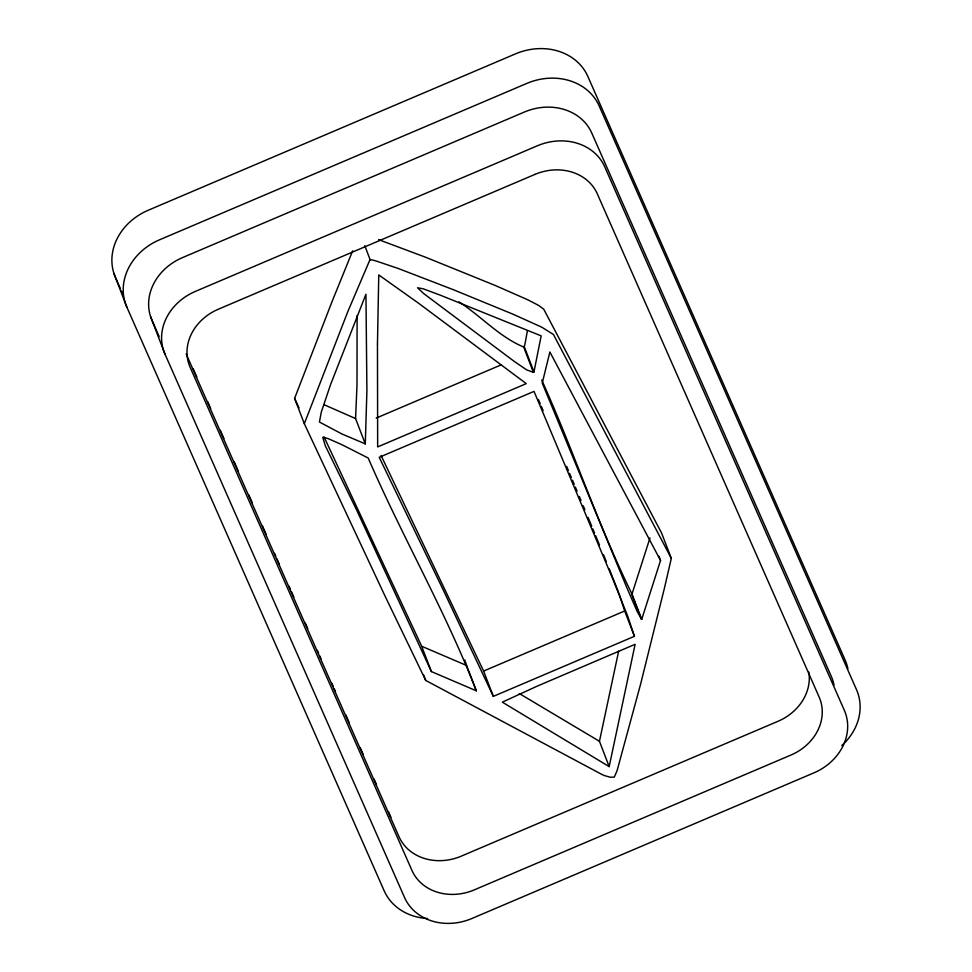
<?xml version="1.0" encoding="UTF-8"?>
<svg xmlns="http://www.w3.org/2000/svg" width="972" height="972" viewBox="0 0 972 972"><rect width="100%" height="100%" fill="white"/><g stroke="black" fill="none" stroke-linecap="round" stroke-linejoin="round"><path stroke-width="1.46" d="M527.359 330.93L524.795 345.121L523.689 347.004C499.669 337.163 480.836 315.961 458.966 301.83M618.642 651.167L599.457 741.296L609.177 766.616L502.33 702.161L536.848 686.305L635.117 644.302L609.177 766.616M378.618 239.647L425.772 257.313L494.882 285.331L527.76 299.777L538.537 305.366L543.713 309.157L661.592 533.045L671.312 558.365L664.641 587.282L640.56 684.324L617.135 770.48L614.316 777.126L610.319 777.236L604.596 775.632A38.418 33.036 -21 0 1 601.547 774.271L425.736 680.436L384.973 595.945L304.321 423.719L294.601 398.399L332.157 301.308L352.678 250.812M649.976 537.941L631.994 594.05L641.714 619.371L660.535 560.48L658.919 556.251M304.321 423.719L347.927 311.344L369.664 260.435L370.988 259.718L375.119 260.666L398.241 268.491L453.183 289.632L512.827 314.126L541.756 327.175L553.433 334.477L671.312 558.365M365.29 443.876L366.906 390.659L365.946 294.249L330.614 384.475L321.331 411.994L319.423 422.018L341.78 433.901L365.29 443.876L355.57 418.555L357.003 384.948L357.089 315.608M533.956 371.936L541.173 335.875L440.17 295.124L423.27 288.818L417.571 287.785L423.877 293.714L514.103 361.292L526.617 369.858L533.409 372.325L533.956 371.936L524.236 346.615M376.2 418.082L501.418 364.755M493.326 696.377L443.171 589.822L379.214 457.314L534.029 391.388L612.737 578.875L627.596 615.871L634.424 636.308L493.326 696.377L483.606 671.069L624.704 610.987L619.055 593.685M355.57 418.555L324.551 404.923M541.708 380.052C573.516 450.303 597.999 524.965 631.994 594.05M660.535 560.48L549.885 351.998L542.242 383.09L626.612 587.137L637.195 611.51L641.714 619.371M324.004 436.817L421.678 646.259L466.596 665.48L476.304 690.8L431.398 671.579L356.858 510.494L325.328 445.808L322.753 437.327L327.941 438.53L340.297 443.973A343.821 295.646 -21 0 1 346.761 447.156L368.206 458.019C402.043 536.459 445.468 611.072 476.304 690.8M599.457 741.296L519.303 693.546M381.06 455.479L483.606 671.069M294.601 398.399L299.06 407.961M193.197 368.777L196.818 376.978M207.668 401.594L210.681 408.434M220.328 430.304L223.937 438.518M234.191 461.761L238.407 471.335M248.662 494.578L252.283 502.791M262.525 526.034L266.146 534.236M274.578 553.384L275.793 556.118M276.996 558.851L279.401 564.319M289.049 586.201L290.264 588.935M291.466 591.669L293.872 597.148M305.33 623.125L307.735 628.592M317.382 650.475L318.597 653.208M319.8 655.942L321.003 658.676M331.853 683.292L333.056 686.025M334.271 688.771L335.474 691.505M345.716 714.748L349.337 722.949M360.187 747.565L363.2 754.406M374.062 779.022L376.468 784.489M388.521 811.839L390.938 817.306M186.187 353.966L398.994 836.685A49.183 42.294 -21 0 0 461.311 856.138L778.013 721.285A49.183 42.294 -21 0 0 808.789 672.004M159.165 336.567L151.984 320.262A53.12 45.672 -21 0 1 182.42 257.641L524.455 112.011A53.12 45.672 -21 0 1 591.754 133.006L831.352 676.5A53.12 45.672 -21 0 1 834.037 685.199M164.936 354.015L404.546 897.508A53.12 45.672 -21 0 0 471.833 918.516L813.88 772.874A53.12 45.672 -21 0 0 844.316 710.265L604.706 166.771A53.12 45.672 -21 0 0 537.419 145.764L195.372 291.406A53.12 45.672 -21 0 0 164.936 354.015L150.526 316.422M120.249 288.332L115.486 277.53A57.056 49.062 -21 0 1 148.169 210.28L515.549 53.849A57.056 49.062 -21 0 1 587.829 76.399L845.178 660.158A57.056 49.062 -21 0 1 847.9 668.7M121.439 291.041L123.225 295.087M113.918 273.399L126.822 307.067L384.171 890.814A57.056 49.062 -21 0 0 427.558 918.528M569.592 473.34L571.329 477.459M572.484 480.217L574.233 484.348M538.427 399.504L540.189 403.684M541.368 406.466L543.129 410.646M566.652 466.366L568.413 470.545M575.363 487.057L577.076 491.127M579.336 496.522L581.013 500.507M583.236 505.829L584.852 509.717M588.084 517.432L591.717 526.192M592.859 528.938L594.56 533.057M595.702 535.803L599.469 544.94M603.563 554.89L606.285 561.573M609.286 568.924L618.654 592.641M631.618 593.904L641.338 619.225M523.689 347.004L533.409 372.325M624.704 610.987L634.424 636.308M364.779 245.722L370.174 259.779M421.678 646.259L431.398 671.579M423.573 674.811L425.736 680.436M464.835 660.012L466.596 665.48M126.822 307.067A57.056 49.062 -21 0 1 159.505 239.817L526.885 83.385A57.056 49.062 -21 0 1 599.165 105.948L856.514 689.695A57.056 49.062 -21 0 1 841.764 745.573M377.464 344.027L377.658 446.913L526.265 383.636L418.349 303.057L378.764 274.955L377.464 344.027M534.989 174.389L218.275 309.242A49.183 42.294 -21 0 0 190.099 367.209L411.958 870.45A49.183 42.294 -21 0 0 474.263 889.89L790.977 755.037A49.183 42.294 -21 0 0 819.153 697.07L597.294 193.829A49.183 42.294 -21 0 0 534.989 174.389"/></g></svg>
